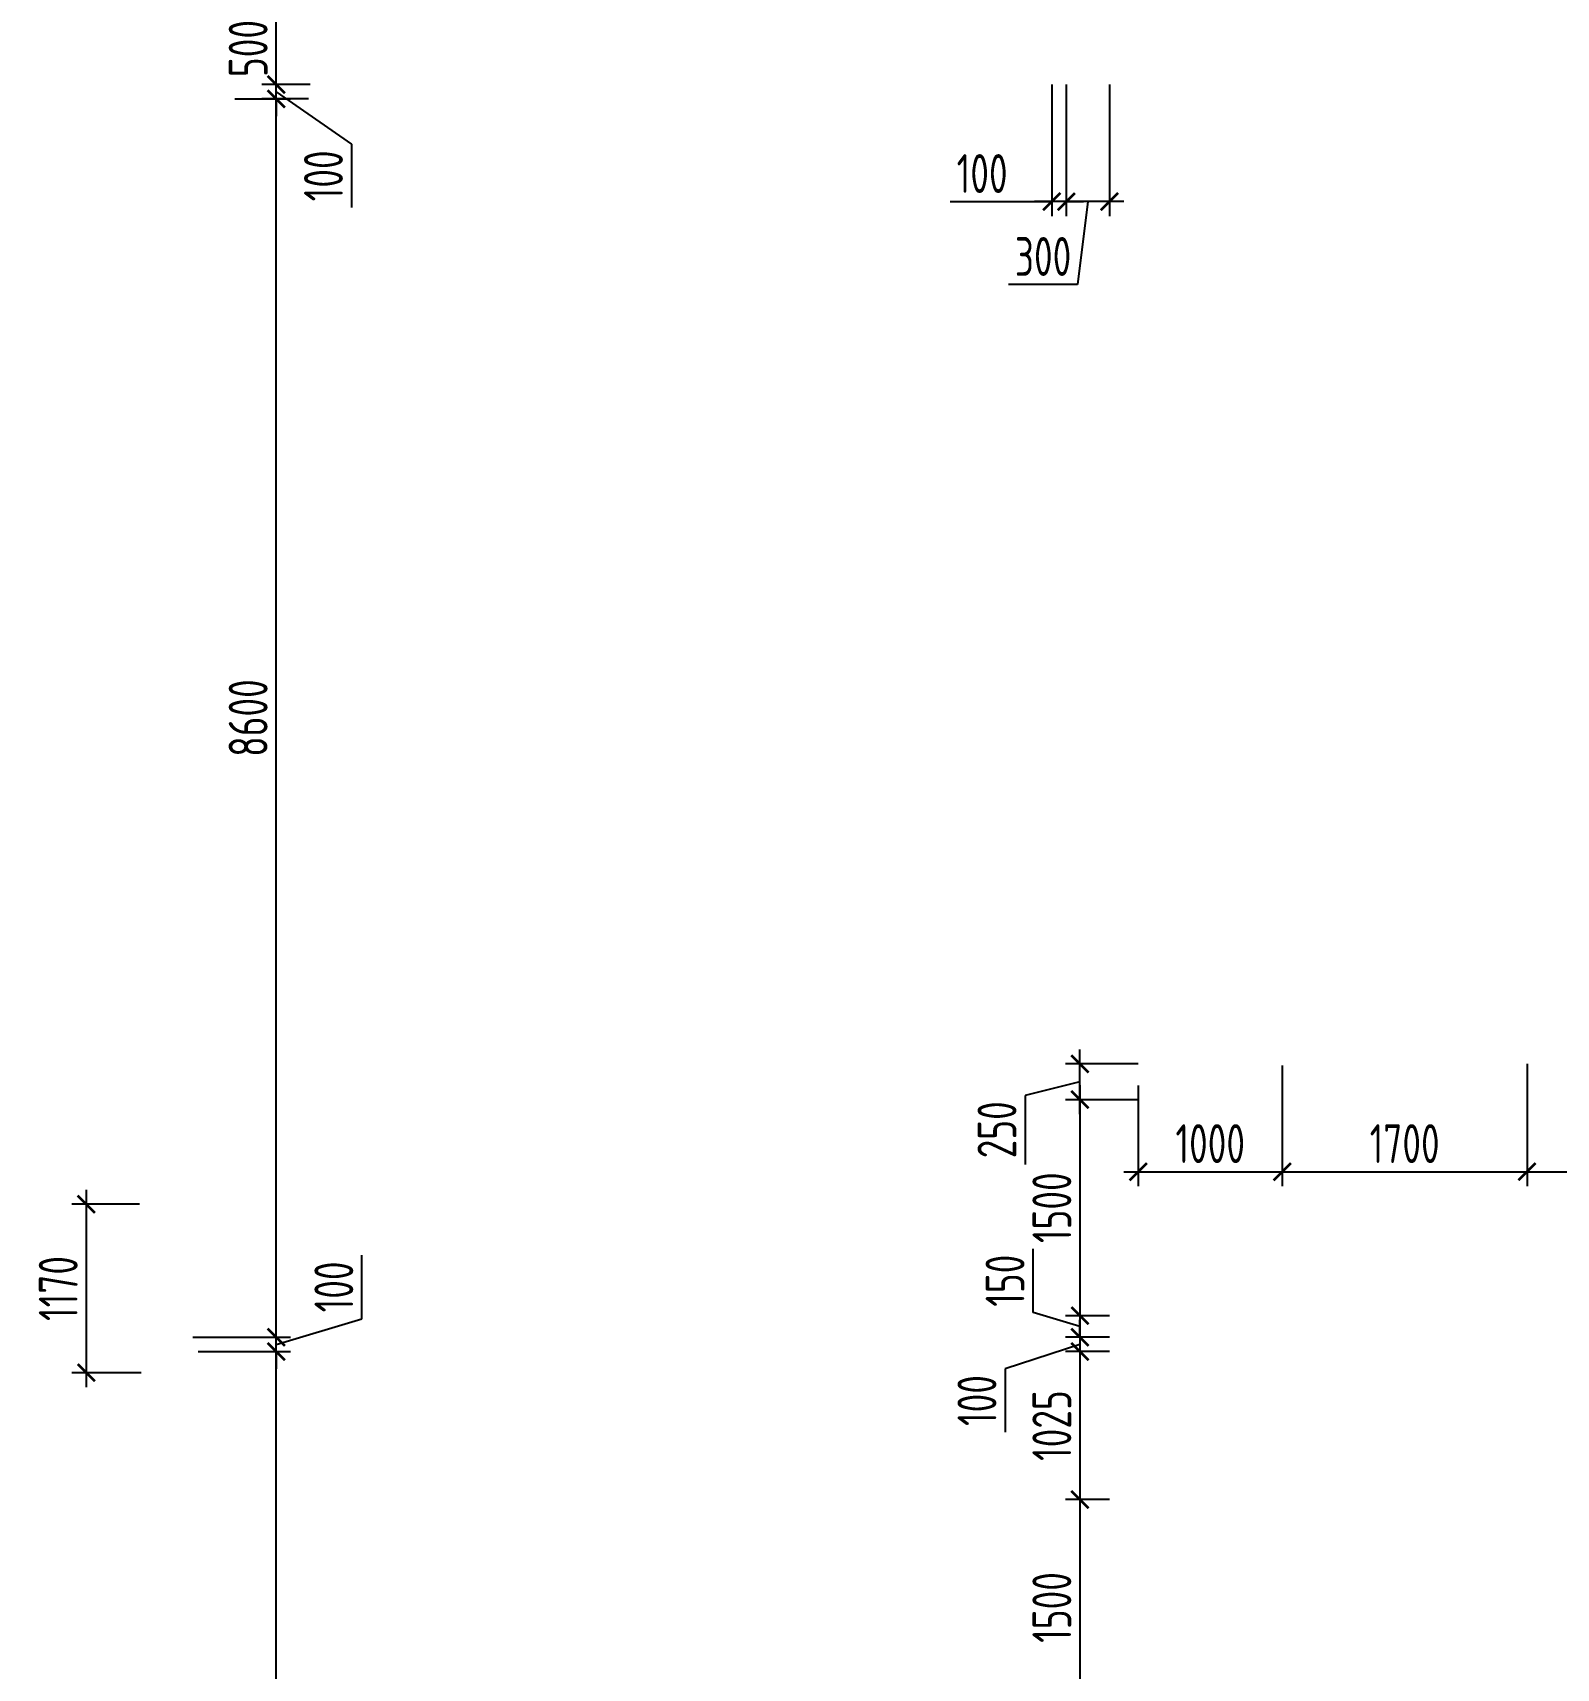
# Model space of a CAD drawing. Header units: millimetres. Extents: x -350007 to 535970, y -888 to 133718.
# Drawn here: x -71518 to -60938, y 70989 to 82346 of the extents above; entities that cross this region are included whole.
import ezdxf

# ---------------------------------------------------------------- set-up
doc = ezdxf.new("R2010")
doc.units = ezdxf.units.MM
doc.layers.add('АР_Размеры нов.', color=15, linetype='Continuous', lineweight=0)
doc.styles.add('ISOCPEUR', font='isocpeur.ttf', dxfattribs={"width": 0.7})
doc.dimstyles.new('R_100', dxfattribs={"dimtxt": 270, "dimasz": 120, "dimexe": 100, "dimexo": 0, "dimgap": 60, "dimtad": 1, "dimdec": 0, "dimrnd": 5, "dimzin": 0, "dimdsep": 46, "dimtxsty": 'ISOCPEUR', "dimblk": 'ARCHTICK', "dimcen": 0, "dimdle": 100, "dimclrd": 256, "dimclre": 256, "dimclrt": 256, "dimadec": 0, "dimazin": 0, "dimtfac": 2, "dimtdec": 0, "dimtofl": 0, "dimtmove": 1, "dimatfit": 3, "dimfxl": 1, "dimtvp": 3, "dimtolj": 1, "dimtzin": 0, "dimarcsym": 0})

# ---------------------------------------------------------------- blocks, each defined once
blk = doc.blocks.new('_ArchTick')
at = {"color": 0, "linetype": 'ByBlock', "const_width": 0.15}
blk.add_lwpolyline([(-0.5, -0.5), (0.5, 0.5)], dxfattribs=at)
blk = doc.blocks.new('*D2660')
at = {"layer": 'АР_Размеры нов.', "lineweight": -2, "ltscale": 100, "transparency": 16777216}
for p, q in [((-62841, 75174), (-62841, 74337)), ((-61141, 75054), (-61141, 74337)), ((-62941, 74437), (-61041, 74437))]:
    blk.add_line(p, q, dxfattribs=at)
at = {"layer": 'АР_Размеры нов.', "lineweight": -2, "ltscale": 100, "transparency": 16777216, "xscale": 120, "yscale": 120, "zscale": 120, "rotation": 180}
blk.add_blockref('_ArchTick', (-62841, 74437), dxfattribs=at)
at = {"layer": 'АР_Размеры нов.', "lineweight": -2, "ltscale": 100, "transparency": 16777216, "xscale": 120, "yscale": 120, "zscale": 120}
blk.add_blockref('_ArchTick', (-61141, 74437), dxfattribs=at)
at = {"layer": 'АР_Размеры нов.', "ltscale": 100, "transparency": 16777216, "insert": (-61991, 74632), "char_height": 270, "attachment_point": 5, "style": 'ISOCPEUR'}
blk.add_mtext('\\A1;1700', dxfattribs=at)
blk = doc.blocks.new('*D2671')
at = {"layer": 'АР_Размеры нов.', "lineweight": -2, "ltscale": 100, "transparency": 16777216}
for p, q in [((-64246, 75037), (-64246, 73337)), ((-64041, 74937), (-64346, 74937)), ((-64041, 73437), (-64346, 73437))]:
    blk.add_line(p, q, dxfattribs=at)
at = {"layer": 'АР_Размеры нов.', "lineweight": -2, "ltscale": 100, "transparency": 16777216, "xscale": 120, "yscale": 120, "zscale": 120}
for p, rotation in [((-64246, 74937), 90), ((-64246, 73437), 270)]:
    blk.add_blockref('_ArchTick', p, dxfattribs=dict(at, rotation=rotation))
at = {"layer": 'АР_Размеры нов.', "ltscale": 100, "transparency": 16777216, "insert": (-64441, 74187), "char_height": 270, "attachment_point": 5, "rotation": 90, "style": 'ISOCPEUR'}
blk.add_mtext('\\A1;1500', dxfattribs=at)
blk = doc.blocks.new('*D2672')
at = {"layer": 'АР_Размеры нов.', "lineweight": -2, "ltscale": 100, "transparency": 16777216}
for p, q in [((-64246, 72261), (-64246, 70561)), ((-64041, 72161), (-64346, 72161)), ((-64041, 70661), (-64346, 70661))]:
    blk.add_line(p, q, dxfattribs=at)
at = {"layer": 'АР_Размеры нов.', "lineweight": -2, "ltscale": 100, "transparency": 16777216, "xscale": 120, "yscale": 120, "zscale": 120}
for p, rotation in [((-64246, 72161), 90), ((-64246, 70661), 270)]:
    blk.add_blockref('_ArchTick', p, dxfattribs=dict(at, rotation=rotation))
at = {"layer": 'АР_Размеры нов.', "ltscale": 100, "transparency": 16777216, "insert": (-64441, 71411), "char_height": 270, "attachment_point": 5, "rotation": 90, "style": 'ISOCPEUR'}
blk.add_mtext('\\A1;1500', dxfattribs=at)
blk = doc.blocks.new('*D2807')
at = {"layer": 'АР_Размеры нов.', "lineweight": -2, "ltscale": 100, "transparency": 16777216}
for p, q in [((-62841, 75174), (-62841, 74337)), ((-63841, 75035), (-63841, 74337)), ((-63941, 74437), (-62741, 74437))]:
    blk.add_line(p, q, dxfattribs=at)
at = {"layer": 'АР_Размеры нов.', "lineweight": -2, "ltscale": 100, "transparency": 16777216, "xscale": 120, "yscale": 120, "zscale": 120, "rotation": 180}
blk.add_blockref('_ArchTick', (-63841, 74437), dxfattribs=at)
at = {"layer": 'АР_Размеры нов.', "lineweight": -2, "ltscale": 100, "transparency": 16777216, "xscale": 120, "yscale": 120, "zscale": 120}
blk.add_blockref('_ArchTick', (-62841, 74437), dxfattribs=at)
at = {"layer": 'АР_Размеры нов.', "ltscale": 100, "transparency": 16777216, "insert": (-63341, 74632), "char_height": 270, "attachment_point": 5, "style": 'ISOCPEUR'}
blk.add_mtext('\\A1;1000', dxfattribs=at)
blk = doc.blocks.new('*D3056')
at = {"layer": 'АР_Размеры нов.', "lineweight": -2, "ltscale": 100, "transparency": 16777216}
for p, q in [((-71146, 74311), (-71146, 72941)), ((-70776, 74211), (-71246, 74211)), ((-70766, 73041), (-71246, 73041))]:
    blk.add_line(p, q, dxfattribs=at)
at = {"layer": 'АР_Размеры нов.', "lineweight": -2, "ltscale": 100, "transparency": 16777216, "xscale": 120, "yscale": 120, "zscale": 120}
for p, rotation in [((-71146, 74211), 90), ((-71146, 73041), 270)]:
    blk.add_blockref('_ArchTick', p, dxfattribs=dict(at, rotation=rotation))
at = {"layer": 'АР_Размеры нов.', "ltscale": 100, "transparency": 16777216, "insert": (-71341, 73626), "char_height": 270, "attachment_point": 5, "rotation": 90, "style": 'ISOCPEUR'}
blk.add_mtext('\\A1;1170', dxfattribs=at)
blk = doc.blocks.new('*D2949')
at = {"layer": 'АР_Размеры нов.', "lineweight": -2, "ltscale": 100, "transparency": 16777216}
for p, q in [((-64246, 73288), (-64246, 72061)), ((-64041, 73188), (-64346, 73188)), ((-64041, 72161), (-64346, 72161))]:
    blk.add_line(p, q, dxfattribs=at)
at = {"layer": 'АР_Размеры нов.', "lineweight": -2, "ltscale": 100, "transparency": 16777216, "xscale": 120, "yscale": 120, "zscale": 120}
for p, rotation in [((-64246, 73188), 90), ((-64246, 72161), 270)]:
    blk.add_blockref('_ArchTick', p, dxfattribs=dict(at, rotation=rotation))
at = {"layer": 'АР_Размеры нов.', "ltscale": 100, "transparency": 16777216, "insert": (-64441, 72674), "char_height": 270, "attachment_point": 5, "rotation": 90, "style": 'ISOCPEUR'}
blk.add_mtext('\\A1;1025', dxfattribs=at)
blk = doc.blocks.new('*D2950')
at = {"layer": 'АР_Размеры нов.', "lineweight": -2, "ltscale": 100, "transparency": 16777216}
for p, q in [((-64571, 73460), (-64571, 73901)), ((-64246, 73537), (-64246, 73188)), ((-64246, 73362), (-64571, 73460)), ((-64041, 73437), (-64346, 73437)), ((-64041, 73288), (-64346, 73288))]:
    blk.add_line(p, q, dxfattribs=at)
at = {"layer": 'АР_Размеры нов.', "lineweight": -2, "ltscale": 100, "transparency": 16777216, "xscale": 120, "yscale": 120, "zscale": 120}
for p, rotation in [((-64246, 73437), 90), ((-64246, 73288), 270)]:
    blk.add_blockref('_ArchTick', p, dxfattribs=dict(at, rotation=rotation))
at = {"layer": 'АР_Размеры нов.', "ltscale": 100, "transparency": 16777216, "insert": (-64766, 73680), "char_height": 270, "attachment_point": 5, "rotation": 90, "style": 'ISOCPEUR'}
blk.add_mtext('\\A1;150', dxfattribs=at)
blk = doc.blocks.new('*D2952')
at = {"layer": 'АР_Размеры нов.', "lineweight": -2, "ltscale": 100, "transparency": 16777216}
for p, q in [((-61141, 75186), (-61141, 74337)), ((-60001, 75186), (-60001, 74337)), ((-61241, 74437), (-59901, 74437))]:
    blk.add_line(p, q, dxfattribs=at)
at = {"layer": 'АР_Размеры нов.', "lineweight": -2, "ltscale": 100, "transparency": 16777216, "xscale": 120, "yscale": 120, "zscale": 120, "rotation": 180}
blk.add_blockref('_ArchTick', (-61141, 74437), dxfattribs=at)
at = {"layer": 'АР_Размеры нов.', "lineweight": -2, "ltscale": 100, "transparency": 16777216, "xscale": 120, "yscale": 120, "zscale": 120}
blk.add_blockref('_ArchTick', (-60001, 74437), dxfattribs=at)
at = {"layer": 'АР_Размеры нов.', "ltscale": 100, "transparency": 16777216, "insert": (-60571, 74632), "char_height": 270, "attachment_point": 5, "style": 'ISOCPEUR'}
blk.add_mtext('\\A1;1140', dxfattribs=at)
blk = doc.blocks.new('*D1915')
at = {"layer": 'АР_Размеры нов.', "lineweight": -2, "ltscale": 500, "transparency": 16777216}
for p, q in [((-64246, 73288), (-64246, 73408)), ((-64122, 73288), (-64346, 73288)), ((-64246, 73288), (-64246, 73188)), ((-64246, 73238), (-64766, 73069)), ((-64122, 73188), (-64346, 73188)), ((-64246, 73188), (-64246, 73068)), ((-64766, 73069), (-64766, 72628))]:
    blk.add_line(p, q, dxfattribs=at)
at = {"layer": 'АР_Размеры нов.', "lineweight": -2, "ltscale": 500, "transparency": 16777216, "xscale": 120, "yscale": 120, "zscale": 120}
for p, rotation in [((-64246, 73288), 270), ((-64246, 73188), 90)]:
    blk.add_blockref('_ArchTick', p, dxfattribs=dict(at, rotation=rotation))
at = {"layer": 'АР_Размеры нов.', "lineweight": 13, "ltscale": 500, "transparency": 16777216, "insert": (-64961, 72848), "char_height": 270, "attachment_point": 5, "rotation": 90, "style": 'ISOCPEUR'}
blk.add_mtext('\\A1;100', dxfattribs=at)
blk = doc.blocks.new('*D1921')
at = {"layer": 'АР_Размеры нов.', "lineweight": -2, "ltscale": 500, "transparency": 16777216}
for p, q in [((-69827, 67621), (-69827, 73288)), ((-70369, 73188), (-69727, 73188)), ((-69957, 67721), (-69727, 67721))]:
    blk.add_line(p, q, dxfattribs=at)
at = {"layer": 'АР_Размеры нов.', "lineweight": -2, "ltscale": 500, "transparency": 16777216, "xscale": 120, "yscale": 120, "zscale": 120}
for p, rotation in [((-69827, 73188), 90), ((-69827, 67721), 270)]:
    blk.add_blockref('_ArchTick', p, dxfattribs=dict(at, rotation=rotation))
at = {"layer": 'АР_Размеры нов.', "lineweight": 13, "ltscale": 500, "transparency": 16777216, "insert": (-70022, 70454), "char_height": 270, "attachment_point": 5, "rotation": 90, "style": 'ISOCPEUR'}
blk.add_mtext('\\A1;5465', dxfattribs=at)
blk = doc.blocks.new('*D1922')
at = {"layer": 'АР_Размеры нов.', "lineweight": -2, "ltscale": 500, "transparency": 16777216}
for p, q in [((-69232, 73416), (-69232, 73857)), ((-69827, 73238), (-69232, 73416)), ((-69827, 73288), (-69827, 73408)), ((-70407, 73288), (-69727, 73288)), ((-69827, 73188), (-69827, 73288)), ((-70369, 73188), (-69727, 73188)), ((-69827, 73188), (-69827, 73068))]:
    blk.add_line(p, q, dxfattribs=at)
at = {"layer": 'АР_Размеры нов.', "lineweight": -2, "ltscale": 500, "transparency": 16777216, "xscale": 120, "yscale": 120, "zscale": 120}
for p, rotation in [((-69827, 73288), 270), ((-69827, 73188), 90)]:
    blk.add_blockref('_ArchTick', p, dxfattribs=dict(at, rotation=rotation))
at = {"layer": 'АР_Размеры нов.', "lineweight": 13, "ltscale": 500, "transparency": 16777216, "insert": (-69427, 73637), "char_height": 270, "attachment_point": 5, "rotation": 90, "style": 'ISOCPEUR'}
blk.add_mtext('\\A1;100', dxfattribs=at)
blk = doc.blocks.new('*D1923')
at = {"layer": 'АР_Размеры нов.', "lineweight": -2, "ltscale": 500, "transparency": 16777216}
for p, q in [((-70115, 81886), (-69727, 81886)), ((-69827, 73188), (-69827, 81986)), ((-70407, 73288), (-69727, 73288))]:
    blk.add_line(p, q, dxfattribs=at)
at = {"layer": 'АР_Размеры нов.', "lineweight": -2, "ltscale": 500, "transparency": 16777216, "xscale": 120, "yscale": 120, "zscale": 120}
for p, rotation in [((-69827, 81886), 90), ((-69827, 73288), 270)]:
    blk.add_blockref('_ArchTick', p, dxfattribs=dict(at, rotation=rotation))
at = {"layer": 'АР_Размеры нов.', "lineweight": 13, "ltscale": 500, "transparency": 16777216, "insert": (-70022, 77587), "char_height": 270, "attachment_point": 5, "rotation": 90, "style": 'ISOCPEUR'}
blk.add_mtext('\\A1;8600', dxfattribs=at)
blk = doc.blocks.new('*D1924')
at = {"layer": 'АР_Размеры нов.', "lineweight": -2, "ltscale": 500, "transparency": 16777216}
for p, q in [((-69827, 81986), (-69827, 82106)), ((-69591, 81986), (-69927, 81986)), ((-69604, 81886), (-69927, 81886)), ((-69827, 81886), (-69827, 81986)), ((-69827, 81936), (-69304, 81573)), ((-69827, 81886), (-69827, 81766)), ((-69304, 81573), (-69304, 81132))]:
    blk.add_line(p, q, dxfattribs=at)
at = {"layer": 'АР_Размеры нов.', "lineweight": -2, "ltscale": 500, "transparency": 16777216, "xscale": 120, "yscale": 120, "zscale": 120}
for p, rotation in [((-69827, 81986), 270), ((-69827, 81886), 90)]:
    blk.add_blockref('_ArchTick', p, dxfattribs=dict(at, rotation=rotation))
at = {"layer": 'АР_Размеры нов.', "lineweight": 13, "ltscale": 500, "transparency": 16777216, "insert": (-69499, 81352), "char_height": 270, "attachment_point": 5, "rotation": 90, "style": 'ISOCPEUR'}
blk.add_mtext('\\A1;100', dxfattribs=at)
blk = doc.blocks.new('*D1925')
at = {"layer": 'АР_Размеры нов.', "lineweight": -2, "ltscale": 500, "transparency": 16777216}
for p, q in [((-69827, 81886), (-69827, 82586)), ((-69476, 82486), (-69927, 82486)), ((-69591, 81986), (-69927, 81986))]:
    blk.add_line(p, q, dxfattribs=at)
at = {"layer": 'АР_Размеры нов.', "lineweight": -2, "ltscale": 500, "transparency": 16777216, "xscale": 120, "yscale": 120, "zscale": 120}
for p, rotation in [((-69827, 82486), 90), ((-69827, 81986), 270)]:
    blk.add_blockref('_ArchTick', p, dxfattribs=dict(at, rotation=rotation))
at = {"layer": 'АР_Размеры нов.', "lineweight": 13, "ltscale": 500, "transparency": 16777216, "insert": (-70022, 82236), "char_height": 270, "attachment_point": 5, "rotation": 90, "style": 'ISOCPEUR'}
blk.add_mtext('\\A1;500', dxfattribs=at)
blk = doc.blocks.new('*D1926')
at = {"layer": 'АР_Размеры нов.', "lineweight": -2, "ltscale": 500, "transparency": 16777216}
for p, q in [((-64341, 81986), (-64341, 81073)), ((-64041, 81986), (-64041, 81073)), ((-63941, 81173), (-64441, 81173)), ((-64191, 81173), (-64262, 80597)), ((-64262, 80597), (-64742, 80597))]:
    blk.add_line(p, q, dxfattribs=at)
at = {"layer": 'АР_Размеры нов.', "lineweight": -2, "ltscale": 500, "transparency": 16777216, "xscale": 120, "yscale": 120, "zscale": 120, "rotation": 180}
blk.add_blockref('_ArchTick', (-64341, 81173), dxfattribs=at)
at = {"layer": 'АР_Размеры нов.', "lineweight": -2, "ltscale": 500, "transparency": 16777216, "xscale": 120, "yscale": 120, "zscale": 120}
blk.add_blockref('_ArchTick', (-64041, 81173), dxfattribs=at)
at = {"layer": 'АР_Размеры нов.', "lineweight": 13, "ltscale": 500, "transparency": 16777216, "insert": (-64502, 80792), "char_height": 270, "attachment_point": 5, "style": 'ISOCPEUR'}
blk.add_mtext('\\A1;300', dxfattribs=at)
blk = doc.blocks.new('*D1927')
at = {"layer": 'АР_Размеры нов.', "lineweight": -2, "ltscale": 500, "transparency": 16777216}
for p, q in [((-64441, 81986), (-64441, 81073)), ((-64341, 81986), (-64341, 81073)), ((-65146, 81173), (-64441, 81173)), ((-64441, 81173), (-64561, 81173)), ((-64341, 81173), (-64441, 81173)), ((-64341, 81173), (-64221, 81173))]:
    blk.add_line(p, q, dxfattribs=at)
at = {"layer": 'АР_Размеры нов.', "lineweight": -2, "ltscale": 500, "transparency": 16777216, "xscale": 120, "yscale": 120, "zscale": 120}
blk.add_blockref('_ArchTick', (-64441, 81173), dxfattribs=at)
at = {"layer": 'АР_Размеры нов.', "lineweight": -2, "ltscale": 500, "transparency": 16777216, "xscale": 120, "yscale": 120, "zscale": 120, "rotation": 180}
blk.add_blockref('_ArchTick', (-64341, 81173), dxfattribs=at)
at = {"layer": 'АР_Размеры нов.', "lineweight": 13, "ltscale": 500, "transparency": 16777216, "insert": (-64925, 81368), "char_height": 270, "attachment_point": 5, "style": 'ISOCPEUR'}
blk.add_mtext('\\A1;100', dxfattribs=at)
blk = doc.blocks.new('*D2028')
at = {"layer": 'АР_Размеры нов.', "lineweight": -2, "ltscale": 500, "transparency": 16777216}
for p, q in [((-63841, 75186), (-64346, 75186)), ((-64246, 74837), (-64246, 75286)), ((-64246, 75061), (-64627, 74967)), ((-64627, 74967), (-64627, 74488)), ((-63841, 74937), (-64346, 74937))]:
    blk.add_line(p, q, dxfattribs=at)
at = {"layer": 'АР_Размеры нов.', "lineweight": -2, "ltscale": 500, "transparency": 16777216, "xscale": 120, "yscale": 120, "zscale": 120}
for p, rotation in [((-64246, 75186), 90), ((-64246, 74937), 270)]:
    blk.add_blockref('_ArchTick', p, dxfattribs=dict(at, rotation=rotation))
at = {"layer": 'АР_Размеры нов.', "lineweight": 13, "ltscale": 500, "transparency": 16777216, "insert": (-64822, 74728), "char_height": 270, "attachment_point": 5, "rotation": 90, "style": 'ISOCPEUR'}
blk.add_mtext('\\A1;250', dxfattribs=at)

msp = doc.modelspace()

# ---------------------------------------------------------------- dimensions: what is measured, and where the dimension line sits
at = {"layer": 'АР_Размеры нов.', "lineweight": 13, "ltscale": 500}
for base, p1, p2, picture, middle in [((-69826.9, 82485.7), (-69591.2, 81986.1), (-69476.2, 82485.7), '*D1925', (-70021.9, 82235.9)), ((-69826.9, 81886.1), (-70407, 73287.5), (-70114.5, 81886.1), '*D1923', (-70021.9, 77586.8)), ((-69826.9, 73287.5), (-70369.3, 73187.5), (-70407, 73287.5), '*D1922', (-69426.9, 73476)), ((-69826.9, 73187.5), (-69957.2, 67720.7), (-70369.3, 73187.5), '*D1921', (-70021.9, 70454.1))]:
    dim = msp.add_linear_dim(base=base, p1=p1, p2=p2, angle=90, dimstyle='R_100', override={"dimpost": '\\X'}, dxfattribs=at)
    dim.commit()
    dim.dimension.update_dxf_attribs({"geometry": picture, "text_midpoint": middle})
for base, p1, p2, picture, middle in [((-69826.9, 81986.1), (-69604, 81886.1), (-69591.2, 81986.1), '*D1924', (-69303.8, 81513.1)), ((-64246.4, 75185.7), (-63840.7, 74937), (-63840.7, 75185.7), '*D2028', (-64626.7, 74907.5)), ((-64246.4, 73187.5), (-64122.3, 73287.5), (-64122.3, 73187.5), '*D1915', (-64766.4, 73009))]:
    dim = msp.add_linear_dim(base=base, p1=p1, p2=p2, angle=90, dimstyle='R_100', override={"dimpost": '\\X'}, dxfattribs=at)
    dim.commit()
    dim.dimension.update_dxf_attribs({"geometry": picture, "text_midpoint": middle, "dimtype": 160})
for base, p1, p2, picture, middle in [((-64440.7, 81172.6), (-64340.7, 81986.1), (-64440.7, 81986.1), '*D1927', (-64925.3, 81076.4)), ((-64340.7, 81172.6), (-64040.7, 81986.1), (-64340.7, 81986.1), '*D1926', (-64322.4, 80596.7))]:
    dim = msp.add_linear_dim(base=base, p1=p1, p2=p2, dimstyle='R_100', override={"dimpost": '\\X'}, dxfattribs=at)
    dim.commit()
    dim.dimension.update_dxf_attribs({"geometry": picture, "text_midpoint": middle, "dimtype": 160})
at = {"layer": 'АР_Размеры нов.', "ltscale": 100}
for base, p1, p2, picture, middle in [((-60000.7, 74437.2), (-61140.7, 75185.7), (-60000.7, 75185.7), '*D2952', (-60570.7, 74632.2)), ((-61140.7, 74437.2), (-62840.7, 75173.6), (-61140.7, 75053.9), '*D2660', (-61990.7, 74632.2))]:
    dim = msp.add_linear_dim(base=base, p1=p1, p2=p2, dimstyle='R_100', override={"dimpost": '\\X', "dimfxl": 2.5, "dimarcsym": 1}, dxfattribs=at)
    dim.commit()
    dim.dimension.update_dxf_attribs({"geometry": picture, "text_midpoint": middle})
dim = msp.add_linear_dim(base=(-62840.7, 74437.2), p1=(-63840.7, 75035.2), p2=(-62840.7, 75173.6), dimstyle='R_100', override={"dimpost": '\\X', "dimfxl": 2.5, "dimarcsym": 1}, dxfattribs=at)
dim.commit()
dim.dimension.update_dxf_attribs({"geometry": '*D2807', "text_midpoint": (-63340.7, 74437.2), "dimtype": 160})
for base, p1, p2, picture, middle in [((-64246.4, 73437), (-64040.7, 74937), (-64040.7, 73437), '*D2671', (-64441.4, 74187)), ((-71145.9, 73040.7), (-70775.7, 74210.7), (-70765.7, 73040.7), '*D3056', (-71340.9, 73625.7)), ((-64246.4, 73287.5), (-64041, 73436.9), (-64041, 73287.5), '*D2950', (-64766.4, 73519.7)), ((-64246.4, 72160.7), (-64040.7, 73187.5), (-64040.7, 72160.7), '*D2949', (-64441.4, 72674.1)), ((-64246.4, 70660.7), (-64040.7, 72160.7), (-64040.7, 70660.7), '*D2672', (-64441.4, 71410.7))]:
    dim = msp.add_linear_dim(base=base, p1=p1, p2=p2, angle=90, dimstyle='R_100', override={"dimpost": '\\X', "dimfxl": 2.5, "dimarcsym": 2}, dxfattribs=at)
    dim.commit()
    dim.dimension.update_dxf_attribs({"geometry": picture, "text_midpoint": middle})

doc.saveas('drawing.dxf')
